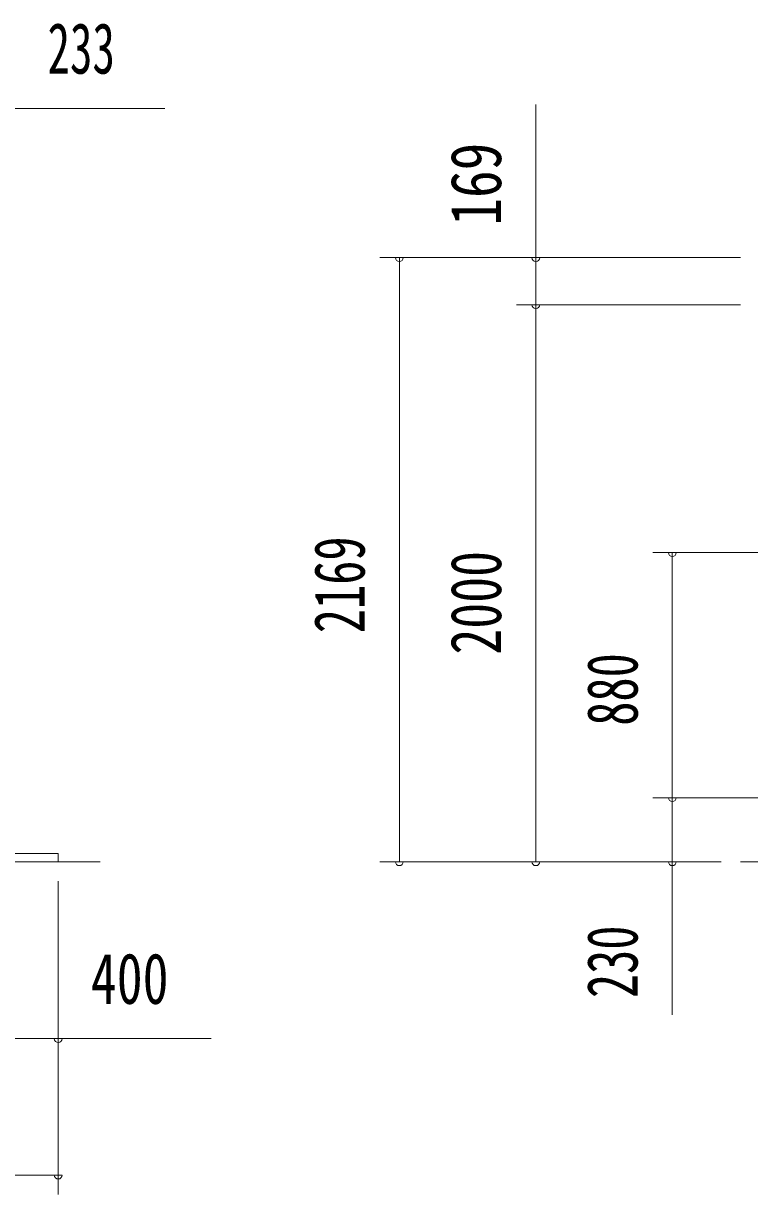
# Model space of a CAD drawing. Units: millimetres, scale not verified. Extents: x -34085 to 34091, y -14700 to 14700.
# Drawn here: x 5936 to 8543, y 1933 to 6138 of the extents above; entities that cross this region are included whole.
import ezdxf
from ezdxf.enums import TextEntityAlignment as Align

# ---------------------------------------------------------------- set-up
doc = ezdxf.new("R2010")
doc.units = ezdxf.units.MM
doc.header["$LTSCALE"] = 80
doc.layers.add('0-2_1-07BOLD', color=7, linetype='Continuous', lineweight=18)
doc.layers.add('0-5_1-57DIM', color=3, linetype='Continuous', lineweight=18)
doc.styles.add('ＭＳ ゴシック', font='')
doc.styles.get('ＭＳ ゴシック').set_extended_font_data('MS Gothic')

msp = doc.modelspace()

# ---------------------------------------------------------------- linework, layer by layer
at = {"layer": '0-2_1-07BOLD'}
for p, q in [((6210.91, 3127.54), (-5089.08, 3127.54)), ((12840.92, 3127.54), (8510.92, 3127.54))]:
    msp.add_line(p, q, dxfattribs=at)
msp.add_lwpolyline([(-4939.08, 3127.54), (-4939.08, 3157.54), (6060.91, 3157.54), (6060.91, 3127.54)], dxfattribs=at)
at = {"layer": '0-5_1-57DIM'}
for p, q in [((7775.92, 5296.54), (7775.92, 5846.04)), ((5893.91, 5832.54), (6443.41, 5832.54)), ((7215.92, 5296.54), (8510.92, 5296.54)), ((7299.92, 5296.54), (7271.92, 5296.54)), ((7285.92, 3127.54), (7285.92, 5296.54)), ((7789.92, 5296.54), (7761.92, 5296.54)), ((7775.92, 5127.54), (7775.92, 5296.54)), ((8510.92, 5127.54), (7705.92, 5127.54)), ((7789.92, 5127.54), (7761.92, 5127.54)), ((7775.92, 3127.54), (7775.92, 5127.54)), ((8959.92, 4237.54), (8195.92, 4237.54)), ((8279.92, 4237.54), (8251.92, 4237.54)), ((8265.92, 3357.54), (8265.92, 4237.54)), ((8195.92, 3357.54), (8959.92, 3357.54)), ((8279.92, 3357.54), (8251.92, 3357.54)), ((8265.92, 3127.54), (8265.92, 3357.54)), ((8440.92, 3127.54), (7215.92, 3127.54)), ((7299.92, 3127.54), (7271.92, 3127.54)), ((7789.92, 3127.54), (7761.92, 3127.54)), ((8279.92, 3127.54), (8251.92, 3127.54)), ((8265.92, 3127.54), (8265.92, 2578.04)), ((6060.91, 1932.54), (6060.91, 3057.54)), ((5660.92, 2492.54), (6060.91, 2492.54)), ((6074.91, 2492.54), (6046.91, 2492.54)), ((6610.41, 2492.54), (6060.91, 2492.54)), ((-4939.08, 2002.54), (6060.91, 2002.54)), ((6074.91, 2002.54), (6046.91, 2002.54))]:
    msp.add_line(p, q, dxfattribs=at)
for centre in [(7285.92, 5296.54), (7775.92, 5296.54), (7775.92, 5127.54), (8265.92, 4237.54), (8265.92, 3357.54), (7285.92, 3127.54), (7775.92, 3127.54), (8265.92, 3127.54), (6060.91, 2492.54), (6060.91, 2002.54)]:
    msp.add_arc(centre, 14, 180, 0, dxfattribs=at)

# ---------------------------------------------------------------- texts
at = {"layer": '0-5_1-57DIM', "color": 7, "style": 'ＭＳ ゴシック'}
for s, width, p in [('233', 0.65, (6022.47, 5902.54)), ('400', 0.75, (6177.99, 2562.54))]:
    msp.add_text(s, height=182.3, dxfattribs=dict(at, width=width)).set_placement(p, align=Align.BOTTOM_LEFT)
for s, width, p in [('169', 0.8, (7705.92, 5411.59)), ('2169', 0.7, (7215.92, 3948.31)), ('2000', 0.75, (7705.92, 3871.29)), ('880', 0.7, (8195.92, 3615.93)), ('230', 0.7, (8195.92, 2638.05))]:
    msp.add_text(s, height=182.3, rotation=90, dxfattribs=dict(at, width=width)).set_placement(p, align=Align.BOTTOM_LEFT)

doc.saveas('drawing.dxf')
